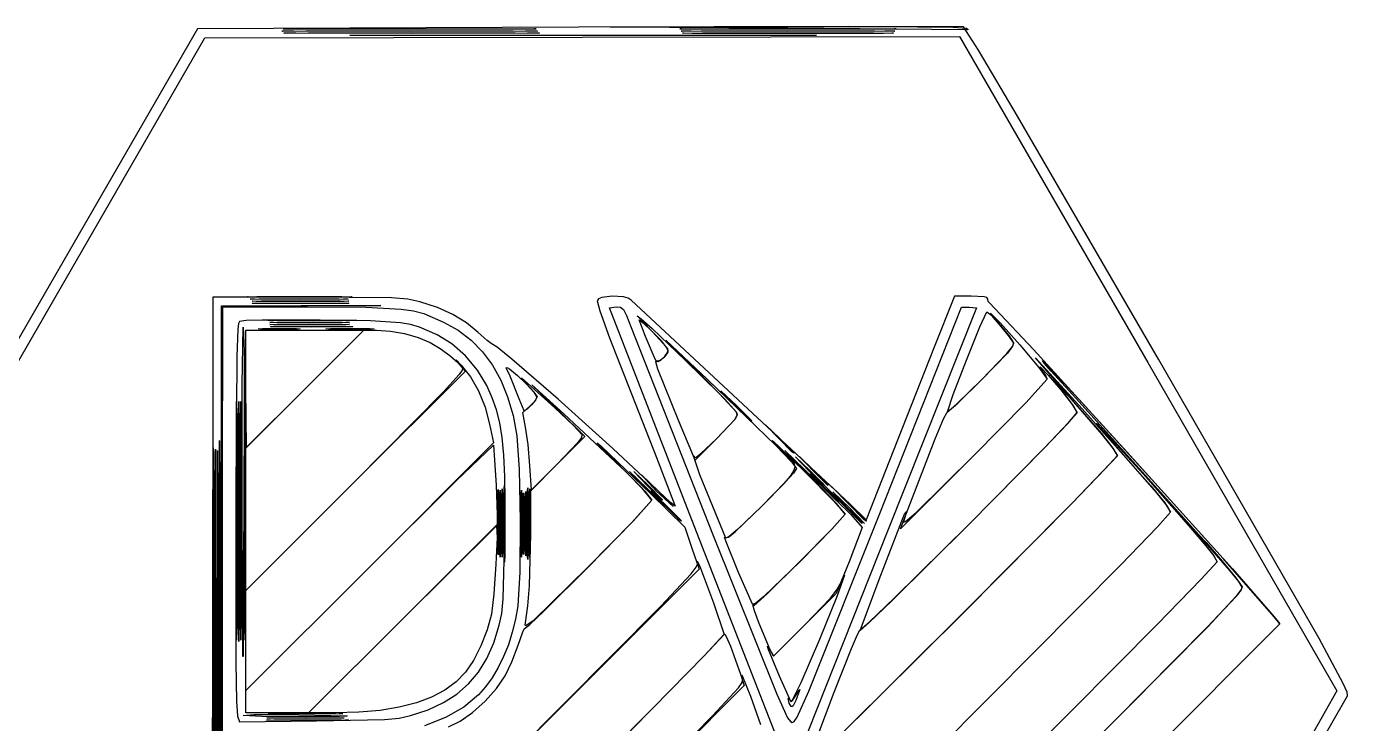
# Model space of a CAD drawing. Extents: x 0 to 635, y 0 to 635.
# Drawn here: x 211.9 to 431.2, y 256.8 to 372.5 of the extents above; entities that cross this region are included whole.
import ezdxf

# ---------------------------------------------------------------- set-up
doc = ezdxf.new("R2010")
doc.units = 0

msp = doc.modelspace()

# ---------------------------------------------------------------- linework, layer by layer
at = {"layer": 'Layer 1'}
for p, q in [((240.2992, 372.08007), (208.6968, 317.28617)), ((210.20259, 316.27806), (241.52669, 370.59276)), ((303.5586, 372.3417), (240.2992, 372.08007)), ((241.52669, 370.59276), (304.16459, 370.68196)), ((254.30836, 371.694791), (254.357697, 371.703092)), ((254.618014, 371.686958), (254.30836, 371.694791)), ((254.357697, 371.703092), (258.3213, 371.74)), ((254.526604, 372.046768), (254.575438, 372.055077)), ((254.83308, 372.038926), (254.526604, 372.046768)), ((254.575438, 372.055077), (258.4984, 372.092)), ((256.279025, 371.672888), (254.618014, 371.686958)), ((254.66096, 371.341836), (254.710297, 371.350134)), ((254.970614, 371.334002), (254.66096, 371.341836)), ((254.710297, 371.350134), (258.6739, 371.387)), ((256.47705, 372.024837), (254.83308, 372.038926)), ((256.631625, 371.319925), (254.970614, 371.334002)), ((275.5192, 371.645), (256.279025, 371.672888)), ((275.5199, 371.9969), (256.47705, 372.024837)), ((275.8718, 371.292), (256.631625, 371.319925)), ((258.3213, 371.74), (292.7171, 371.74)), ((258.3213, 371.74), (258.3213, 371.74)), ((258.4984, 372.092), (292.5414, 372.092)), ((258.4984, 372.092), (258.4984, 372.092)), ((258.6739, 371.387), (293.0697, 371.387)), ((258.6739, 371.387), (258.6739, 371.387)), ((265.608647, 370.990232), (265.708856, 370.99827)), ((266.164393, 370.982647), (265.608647, 370.990232)), ((265.708856, 370.99827), (272.99, 371.03399)), ((269.1796, 370.969019), (266.164393, 370.982647)), ((304.2711, 370.94199), (269.1796, 370.969019)), ((272.99, 371.03399), (272.9901, 371.034)), ((272.9901, 371.034), (335.7845, 371.03399)), ((294.759356, 371.672888), (275.5192, 371.645)), ((294.562712, 372.024837), (275.5199, 371.9969)), ((295.111953, 371.319925), (275.8718, 371.292)), ((292.5414, 372.092), (296.464332, 372.055077)), ((292.7171, 371.74), (296.680685, 371.703092)), ((293.0697, 371.387), (297.033281, 371.350134)), ((296.206683, 372.038926), (294.562712, 372.024837)), ((296.420365, 371.686958), (294.759356, 371.672888)), ((296.772961, 371.334002), (295.111953, 371.319925)), ((296.513161, 372.046768), (296.206683, 372.038926)), ((296.73002, 371.694791), (296.420365, 371.686958)), ((296.464332, 372.055077), (296.513161, 372.046768)), ((296.680685, 371.703092), (296.73002, 371.694791)), ((297.082616, 371.341836), (296.772961, 371.334002)), ((297.033281, 371.350134), (297.082616, 371.341836)), ((348.427254, 372.462702), (303.5586, 372.3417)), ((304.16459, 370.68196), (366.80249, 370.77116)), ((339.430893, 370.969015), (304.2711, 370.94199)), ((308.8568, 372.36297), (338.1374, 372.44277)), ((338.3138, 372.1805), (308.8568, 372.36297)), ((320.366277, 372.046215), (320.40802, 372.054609)), ((320.628294, 372.03829), (320.366277, 372.046215)), ((320.40802, 372.054609), (323.7618, 372.0919)), ((320.583921, 371.694247), (320.625161, 371.702652)), ((320.842759, 371.686315), (320.583921, 371.694247)), ((320.625161, 371.702652), (323.9383, 371.74)), ((322.033763, 372.02405), (320.628294, 372.03829)), ((320.800985, 371.34078), (320.841716, 371.349194)), ((321.05665, 371.332839), (320.800985, 371.34078)), ((320.841716, 371.349194), (324.1142, 371.3866)), ((322.231187, 371.672062), (320.842759, 371.686315)), ((322.42805, 371.318575), (321.05665, 371.332839)), ((338.3139, 371.9958), (322.033763, 372.02405)), ((338.314, 371.6438), (322.231187, 371.672062)), ((338.3135, 371.2903), (322.42805, 371.318575)), ((323.7618, 372.0919), (352.866, 372.0919)), ((323.7618, 372.0919), (323.7618, 372.0919)), ((323.9383, 371.74), (352.6897, 371.74)), ((323.9383, 371.74), (323.9383, 371.74)), ((324.1142, 371.3866), (352.5128, 371.3866)), ((324.1142, 371.3866), (324.1142, 371.3866)), ((335.7845, 371.03399), (342.975485, 370.998268)), ((338.1374, 372.44277), (359.834587, 372.411268)), ((354.198972, 371.318575), (338.3135, 371.2903)), ((368.12349, 371.91832), (338.31379, 372.18055)), ((338.31379, 372.18055), (338.3138, 372.1805)), ((354.59406, 372.024013), (338.3139, 371.9958)), ((354.396816, 371.672062), (338.314, 371.6438)), ((342.480509, 370.982644), (339.430893, 370.969015)), ((343.055405, 370.99023), (342.480509, 370.982644)), ((342.975485, 370.998268), (343.055405, 370.99023)), ((367.4707, 372.3862), (348.427254, 372.462702)), ((352.5128, 371.3866), (355.785298, 371.349194)), ((352.6897, 371.74), (356.002852, 371.702652)), ((352.866, 372.0919), (356.219802, 372.054567)), ((355.570369, 371.332839), (354.198972, 371.318575)), ((355.785251, 371.686315), (354.396816, 371.672062)), ((355.999531, 372.038246), (354.59406, 372.024013)), ((355.826032, 371.34078), (355.570369, 371.332839)), ((356.044091, 371.694247), (355.785251, 371.686315)), ((355.785298, 371.349194), (355.826032, 371.34078)), ((356.261547, 372.04617), (355.999531, 372.038246)), ((356.002852, 371.702652), (356.044091, 371.694247)), ((356.219802, 372.054567), (356.261547, 372.04617)), ((359.834587, 372.411268), (365.74272, 372.319462)), ((365.74272, 372.319462), (367.9471, 372.18055)), ((366.80249, 370.77116), (398.04139, 316.70696)), ((369.922495, 368.523359), (367.4707, 372.3862)), ((367.9471, 372.18055), (368.217196, 371.962454)), ((368.217196, 371.962454), (368.12349, 371.91832)), ((376.401237, 357.592275), (369.922495, 368.523359)), ((399.8382, 317.2532), (376.401237, 357.592275)), ((242.887, 327.554), (242.7979, 263.7915)), ((258.58614, 327.5547), (242.887, 327.554)), ((248.601263, 327.601842), (250.18399, 327.642)), ((248.727029, 327.584287), (248.601263, 327.601842)), ((249.425018, 327.568979), (248.727029, 327.584287)), ((249.035585, 327.248516), (250.56004, 327.289)), ((249.135708, 327.230812), (249.035585, 327.248516)), ((249.774558, 327.215369), (249.135708, 327.230812)), ((249.388711, 326.895497), (250.93603, 326.936)), ((249.468603, 326.877761), (249.388711, 326.895497)), ((257.35124, 327.5387), (249.425018, 327.568979)), ((250.082449, 326.862278), (249.468603, 326.877761)), ((257.17462, 327.18475), (249.774558, 327.215369)), ((257.35115, 326.83147), (250.082449, 326.862278)), ((250.18399, 327.642), (250.184, 327.642)), ((250.184, 327.642), (264.2951, 327.64218)), ((250.56, 327.289), (263.7892, 327.289)), ((250.56004, 327.289), (250.56, 327.289)), ((250.936, 326.936), (263.9888, 326.93581)), ((250.93603, 326.936), (250.936, 326.936)), ((264.574682, 327.215388), (257.17462, 327.18475)), ((264.685231, 326.862036), (257.35115, 326.83147)), ((265.211833, 327.569178), (257.35124, 327.5387)), ((272.504645, 327.44564), (258.58614, 327.5547)), ((263.7892, 327.289), (265.313655, 327.248537)), ((263.9888, 326.93581), (265.449728, 326.895234)), ((264.2951, 327.64218), (265.964555, 327.602063)), ((265.213532, 327.230834), (264.574682, 327.215388)), ((265.332046, 326.877499), (264.685231, 326.862036)), ((265.876726, 327.584504), (265.211833, 327.569178)), ((265.313655, 327.248537), (265.213532, 327.230834)), ((265.449728, 326.895234), (265.332046, 326.877499)), ((265.964555, 327.602063), (265.876726, 327.584504)), ((275.238941, 327.212019), (272.504645, 327.44564)), ((277.21654, 326.77252), (275.238941, 327.212019)), ((280.140565, 325.83972), (277.21654, 326.77252)), ((306.884772, 327.264311), (306.63048, 326.94041)), ((306.63048, 326.94041), (307.070141, 325.29582)), ((307.448746, 327.504676), (306.884772, 327.264311)), ((309.147301, 327.726355), (307.448746, 327.504676)), ((311.009268, 327.588559), (309.147301, 327.726355)), ((311.777507, 327.37958), (311.009268, 327.588559)), ((312.31777, 327.0744), (311.777507, 327.37958)), ((348.58687, 293.2496), (312.31777, 327.0744)), ((365.942, 327.731), (362.48972, 318.99975)), ((368.70825, 327.73024), (365.942, 327.731)), ((370.898371, 327.62611), (368.70825, 327.73024)), ((371.345074, 327.472533), (370.898371, 327.62611)), ((371.47477, 327.23047), (371.345074, 327.472533)), ((371.556611, 326.842971), (371.47477, 327.23047)), ((371.75336, 326.6131), (371.556611, 326.842971)), ((244.297, 263.525), (244.298, 326.1431)), ((244.298, 326.1431), (257.5272, 326.1501)), ((244.4764, 325.9589), (244.3858, 263.4333)), ((244.475, 263.525), (244.475, 325.967)), ((244.475, 325.967), (258.601, 325.967)), ((257.6164, 326.058), (244.4764, 325.9589)), ((249.388611, 326.542749), (250.93593, 326.5833)), ((249.468503, 326.52501), (249.388611, 326.542749)), ((250.082349, 326.509531), (249.468503, 326.52501)), ((257.35105, 326.47876), (250.082349, 326.509531)), ((250.9359, 326.5833), (263.9887, 326.5831)), ((250.93593, 326.5833), (250.9359, 326.5833)), ((264.685131, 326.509326), (257.35105, 326.47876)), ((257.5272, 326.1501), (270.7564, 326.1571)), ((270.7564, 326.1571), (257.6164, 326.058)), ((258.601, 325.967), (268.261655, 325.90318)), ((263.9887, 326.5831), (265.449628, 326.542524)), ((265.331946, 326.524789), (264.685131, 326.509326)), ((265.449628, 326.542524), (265.331946, 326.524789)), ((268.261655, 325.90318), (274.118563, 325.585309)), ((274.118563, 325.585309), (276.14739, 325.271847)), ((276.14739, 325.271847), (277.857414, 324.823765)), ((277.857414, 324.823765), (281.1639, 323.42893)), ((282.719523, 324.690997), (280.140565, 325.83972)), ((284.968521, 323.318463), (282.719523, 324.690997)), ((307.070141, 325.29582), (308.706518, 320.822226)), ((308.6802, 325.8054), (309.83271, 325.96627)), ((323.1441, 288.6233), (308.6802, 325.8054)), ((309.83271, 325.96627), (310.514396, 325.904005)), ((310.514396, 325.904005), (311.007679, 325.513596)), ((311.007679, 325.513596), (311.532392, 324.489627)), ((353.43557, 291.39408), (367.09237, 325.90148)), ((369.62147, 325.78988), (354.86277, 288.74818)), ((367.09237, 325.90148), (368.39599, 325.90148)), ((368.39599, 325.90148), (369.62147, 325.78988)), ((370.186923, 322.611695), (371.34653, 325.1371)), ((371.34653, 325.1371), (372.134643, 324.496596)), ((379.088982, 318.855293), (371.75336, 326.6131)), ((372.385472, 324.260215), (371.9579, 324.90789)), ((371.9579, 324.90789), (373.604023, 323.268113)), ((247.140878, 323.190528), (247.016119, 322.26972)), ((247.29714, 323.52164), (247.140878, 323.190528)), ((248.38285, 323.662126), (247.29714, 323.52164)), ((247.751921, 313.046875), (247.91437, 322.5606)), ((247.91437, 322.5606), (248.048752, 318.611913)), ((251.057199, 323.747364), (248.38285, 323.662126)), ((250.41552, 322.302975), (251.1067, 322.34931)), ((260.70274, 323.74421), (251.057199, 323.747364)), ((251.1067, 322.34931), (251.1067, 322.3492)), ((251.1067, 322.3492), (256.75115, 322.3485)), ((252.020893, 323.719976), (253.36005, 323.761)), ((252.726121, 323.6864), (252.020893, 323.719976)), ((252.319087, 323.366355), (253.55898, 323.408)), ((252.920118, 323.332243), (252.319087, 323.366355)), ((252.319087, 323.014355), (253.55898, 323.056)), ((252.920118, 322.980242), (252.319087, 323.014355)), ((252.454456, 322.661518), (253.735, 322.703)), ((252.538559, 322.643383), (252.454456, 322.661518)), ((253.075193, 322.627567), (252.538559, 322.643383)), ((259.46806, 323.65548), (252.726121, 323.6864)), ((258.93884, 323.30072), (252.920118, 323.332243)), ((258.93884, 322.94872), (252.920118, 322.980242)), ((259.29125, 322.59622), (253.075193, 322.627567)), ((253.36, 323.761), (265.3545, 323.76124)), ((253.36005, 323.761), (253.36, 323.761)), ((253.55898, 323.408), (253.559, 323.408)), ((253.55898, 323.056), (253.559, 323.056)), ((253.559, 323.408), (264.3187, 323.408)), ((253.559, 323.056), (264.3187, 323.056)), ((253.735, 322.703), (264.8475, 322.703)), ((253.735, 322.703), (253.735, 322.703)), ((256.75115, 322.3485), (257.360835, 322.30198)), ((264.957559, 323.332235), (258.93884, 323.30072)), ((264.957559, 322.980235), (258.93884, 322.94872)), ((265.5073, 322.627597), (259.29125, 322.59622)), ((266.144908, 323.686659), (259.46806, 323.65548)), ((269.058465, 323.61374), (260.70274, 323.74421)), ((261.625939, 322.304011), (262.378, 322.34921)), ((262.378, 322.34921), (268.90439, 322.34921)), ((262.378, 322.34921), (262.378, 322.34921)), ((264.3187, 323.408), (265.558589, 323.366347)), ((264.3187, 323.056), (265.558589, 323.014347)), ((264.8475, 322.703), (266.128038, 322.661552)), ((265.558589, 323.366347), (264.957559, 323.332235)), ((265.558589, 323.014347), (264.957559, 322.980235)), ((265.3545, 323.76124), (266.779685, 323.720265)), ((266.043934, 322.643418), (265.5073, 322.627597)), ((266.128038, 322.661552), (266.043934, 322.643418)), ((266.70772, 323.702323), (266.144908, 323.686659)), ((266.779685, 323.720265), (266.70772, 323.702323)), ((268.90439, 322.34921), (269.656456, 322.304019)), ((274.00225, 323.299737), (269.058465, 323.61374)), ((275.698692, 323.010746), (274.00225, 323.299737)), ((277.14698, 322.600074), (275.698692, 323.010746)), ((280.10554, 321.31262), (277.14698, 322.600074)), ((281.1639, 323.42893), (283.575043, 322.058117)), ((286.90267, 321.71423), (284.968521, 323.318463)), ((311.532392, 324.489627), (312.30837, 322.52668)), ((312.30837, 322.52668), (325.91827, 288.04268)), ((315.59461, 322.0272), (313.26722, 324.45338)), ((313.26722, 324.45338), (313.952672, 323.961252)), ((314.69112, 321.05365), (313.61983, 323.78773)), ((313.61983, 323.78773), (314.288086, 323.306051)), ((313.952672, 323.961252), (315.764732, 322.32879)), ((314.288086, 323.306051), (315.788674, 321.866733)), ((315.764732, 322.32879), (321.302895, 317.062634)), ((367.941705, 317.082129), (370.186923, 322.611695)), ((372.134643, 324.496596), (373.554601, 322.93073)), ((373.68072, 322.70303), (372.385472, 324.260215)), ((373.554601, 322.93073), (374.975267, 321.177049)), ((373.604023, 323.268113), (376.813289, 319.623652)), ((375.091228, 320.980004), (373.68072, 322.70303)), ((247.016119, 322.26972), (246.842911, 317.711201)), ((248.356, 312.385), (248.356, 322.086)), ((248.356, 322.086), (258.143, 322.086)), ((250.697448, 322.264902), (250.41552, 322.302975)), ((253.82398, 322.22938), (250.697448, 322.264902)), ((257.012171, 322.264021), (253.82398, 322.22938)), ((257.360835, 322.30198), (257.012171, 322.264021)), ((258.143, 322.086), (267.93, 322.086)), ((258.1479, 312.29922), (267.9398, 322.08644)), ((267.93, 322.086), (258.23342, 312.38461)), ((261.990499, 322.266992), (261.625939, 322.304011)), ((265.6412, 322.23279), (261.990499, 322.266992)), ((269.291896, 322.267), (265.6412, 322.23279)), ((267.9398, 322.08644), (270.05415, 322.08044)), ((269.656456, 322.304019), (269.291896, 322.267)), ((270.05415, 322.08044), (272.342832, 321.930638)), ((272.342832, 321.930638), (274.678146, 321.516809)), ((274.678146, 321.516809), (276.916502, 320.872068)), ((276.916502, 320.872068), (278.91431, 320.02953)), ((282.510903, 319.825652), (280.10554, 321.31262)), ((283.575043, 322.058117), (285.726472, 320.413108)), ((285.726472, 320.413108), (287.621047, 318.489462)), ((288.379751, 320.365049), (286.90267, 321.71423)), ((289.07396, 319.88373), (288.379751, 320.365049)), ((308.706518, 320.822226), (316.48665, 300.97131)), ((316.0935, 317.66532), (314.69112, 321.05365)), ((317.371701, 320.258495), (315.59461, 322.0272)), ((315.788674, 321.866733), (318.26177, 319.14244)), ((318.230817, 319.140329), (317.371701, 320.258495)), ((323.70352, 314.8129), (318.0296, 320.41988)), ((318.0296, 320.41988), (324.88617, 313.93264)), ((374.975267, 321.177049), (375.7655, 319.9731)), ((375.79591, 319.93359), (375.091228, 320.980004)), ((248.048752, 318.611913), (248.092582, 307.529142)), ((278.91431, 320.02953), (280.593982, 319.046486)), ((280.593982, 319.046486), (282.220033, 317.87894)), ((284.797559, 317.814008), (282.510903, 319.825652)), ((287.621047, 318.489462), (289.261628, 316.282741)), ((290.056031, 319.256075), (289.07396, 319.88373)), ((292.470877, 317.293984), (290.056031, 319.256075)), ((317.81229, 317.63267), (318.326251, 318.366966)), ((318.378953, 318.450599), (317.8219, 317.64313)), ((318.364351, 318.729656), (318.230817, 319.140329)), ((318.26177, 319.14244), (318.39772, 318.787383)), ((318.326251, 318.366966), (318.364351, 318.729656)), ((318.39772, 318.787383), (318.378953, 318.450599)), ((362.48972, 318.99975), (355.15625, 300.44455)), ((374.726117, 318.281041), (370.38564, 313.76485)), ((370.45626, 313.83549), (374.633525, 318.188659)), ((374.633525, 318.188659), (375.566637, 319.358673)), ((375.593302, 319.404912), (374.726117, 318.281041)), ((375.566637, 319.358673), (375.79591, 319.93359)), ((375.7655, 319.9731), (375.593302, 319.404912)), ((376.813289, 319.623652), (379.943345, 315.88681)), ((394.616619, 301.854014), (379.088982, 318.855293)), ((246.842911, 317.711201), (246.67432, 291.09184)), ((282.220033, 317.87894), (283.544984, 316.721842)), ((283.259483, 317.099491), (283.247332, 317.15958)), ((283.247332, 317.15958), (284.09965, 316.30109)), ((283.5863, 316.69591), (283.259483, 317.099491)), ((283.544984, 316.721842), (284.32136, 315.77014)), ((284.7736, 315.2907), (283.5863, 316.69591)), ((284.09965, 316.30109), (285.641445, 314.34303)), ((284.32136, 315.77014), (284.248594, 315.434942)), ((286.794803, 315.451966), (284.797559, 317.814008)), ((289.261628, 316.282741), (290.651074, 313.788507)), ((291.568696, 315.853875), (291.690342, 315.899299)), ((292.20934, 314.45103), (291.568696, 315.853875)), ((291.690342, 315.899299), (292.09377, 315.63972)), ((300.158498, 310.639091), (292.470877, 317.293984)), ((316.396744, 317.052401), (316.0935, 317.66533)), ((316.0935, 317.66533), (316.0935, 317.66532)), ((316.362069, 316.807097), (316.407666, 316.962979)), ((316.724656, 315.599578), (316.362069, 316.807097)), ((316.735932, 316.845033), (316.396744, 317.052401)), ((316.407666, 316.962979), (316.55855, 316.94502)), ((316.55855, 316.94502), (317.111099, 317.076302)), ((317.186004, 317.042263), (316.735932, 316.845033)), ((317.111099, 317.076302), (317.81229, 317.63267)), ((317.8219, 317.64313), (317.186004, 317.042263)), ((321.302895, 317.062634), (326.950145, 311.49445)), ((365.755317, 311.434773), (367.941705, 317.082129)), ((383.54328, 312.7097), (379.38869, 317.49985)), ((379.38869, 317.49985), (387.172071, 309.046837)), ((379.943345, 315.88681), (381.35184, 313.96989)), ((380.129345, 315.871176), (380.100127, 315.977342)), ((380.100127, 315.977342), (380.21006, 315.94677)), ((380.55938, 315.32963), (380.129345, 315.871176)), ((380.21006, 315.94677), (381.52952, 314.635265)), ((380.857386, 316.617762), (380.55603, 317.02687)), ((380.55603, 317.02687), (386.639625, 310.585879)), ((382.001371, 315.304314), (380.857386, 316.617762)), ((398.04139, 316.70696), (429.39369, 262.27006)), ((426.455564, 270.921429), (399.8382, 317.2532)), ((266.5648, 297.0793), (284.7736, 315.2907)), ((283.760988, 314.737066), (281.139698, 311.830675)), ((284.248594, 315.434942), (283.760988, 314.737066)), ((285.641445, 314.34303), (286.969814, 311.989251)), ((288.33193, 312.91381), (286.794803, 315.451966)), ((290.651074, 313.788507), (291.792245, 311.002319)), ((292.09377, 315.63972), (293.408119, 314.559739)), ((293.7098, 310.7094), (292.20934, 314.45103)), ((293.408119, 314.559739), (294.92057, 313.117156)), ((294.99909, 313.14424), (294.061193, 314.144124)), ((294.061193, 314.144124), (294.128875, 314.136163)), ((294.128875, 314.136163), (294.547489, 313.795424)), ((294.547489, 313.795424), (299.62896, 309.19201)), ((320.2304, 306.98194), (316.724656, 315.599578)), ((327.825589, 310.638365), (323.70352, 314.8129)), ((324.88617, 313.93264), (336.28217, 302.97184)), ((370.38564, 313.76485), (366.421141, 309.922601)), ((366.488337, 309.981587), (370.45626, 313.83549)), ((377.774256, 310.014251), (381.35313, 313.94791)), ((381.35184, 313.96989), (377.77811, 310.021936)), ((381.119965, 314.563481), (380.55938, 315.32963)), ((381.35313, 313.94791), (381.119965, 314.563481)), ((381.52952, 314.635265), (383.579176, 312.198148)), ((386.0908, 310.7838), (382.001371, 315.304314)), ((384.31497, 311.39501), (382.3386, 313.79633)), ((382.3386, 313.79633), (385.02137, 310.97411)), ((247.733, 290.4032), (247.751921, 313.046875)), ((248.35565, 312.38461), (248.356, 312.385)), ((248.44625, 302.68322), (248.35565, 312.38461)), ((248.356, 302.512), (258.1479, 312.29922)), ((258.23342, 312.38461), (248.44625, 302.68322)), ((281.139698, 311.830675), (266.50186, 297.01714)), ((286.969814, 311.989251), (288.04, 309.333232)), ((289.248431, 310.881385), (288.33193, 312.91381)), ((294.92057, 313.117156), (296.167806, 311.778848)), ((296.190825, 311.801953), (294.99909, 313.14424)), ((300.21413, 308.73082), (295.80441, 312.99792)), ((295.80441, 312.99792), (301.09607, 308.22654)), ((296.167806, 311.778848), (296.68651, 311.01169)), ((296.6865, 310.97592), (296.190825, 311.801953)), ((326.950145, 311.49445), (329.77492, 308.46378)), ((329.6614, 309.4743), (327.20142, 312.03193)), ((327.20142, 312.03193), (329.75906, 309.57195)), ((364.7722, 308.556), (365.755317, 311.434773)), ((390.467235, 304.792061), (383.54328, 312.7097)), ((383.579176, 312.198148), (385.464765, 309.746386)), ((385.710784, 309.523239), (384.31497, 311.39501)), ((246.788118, 308.436262), (246.802253, 309.969536)), ((246.802253, 309.969536), (246.810118, 310.249084)), ((246.810118, 310.249084), (246.81845, 310.193011)), ((246.81845, 310.193011), (246.85546, 306.4491)), ((247.141512, 308.391962), (247.155644, 309.950766)), ((247.155644, 309.950766), (247.16351, 310.241369)), ((247.16351, 310.241369), (247.171845, 310.195073)), ((247.171845, 310.195073), (247.2089, 306.4754)), ((247.49387, 308.435963), (247.508017, 309.969236)), ((247.508017, 309.969236), (247.515891, 310.248784)), ((247.515891, 310.248784), (247.524233, 310.192711)), ((247.524233, 310.192711), (247.5613, 306.4488)), ((248.199363, 308.195238), (248.213512, 309.737001)), ((248.213512, 309.737001), (248.221387, 310.024425)), ((248.221387, 310.024425), (248.22973, 309.978633)), ((248.22973, 309.978633), (248.2668, 306.2996)), ((288.04, 309.333232), (288.80725, 306.46845)), ((289.970514, 308.867951), (289.248431, 310.881385)), ((291.792245, 311.002319), (292.688, 307.91974)), ((294.52677, 308.68093), (293.7098, 310.7094)), ((293.7098, 310.7094), (293.7098, 310.7094)), ((294.3085, 308.4296), (295.4975, 309.47356)), ((295.750145, 309.691442), (295.025673, 308.987036)), ((295.4975, 309.47356), (296.337231, 310.345509)), ((296.402865, 310.473283), (295.750145, 309.691442)), ((296.337231, 310.345509), (296.6865, 310.97592)), ((296.68651, 311.01169), (296.402865, 310.473283)), ((299.62896, 309.19201), (302.667193, 306.306492)), ((309.256024, 302.464243), (300.158498, 310.639091)), ((329.76845, 308.47533), (327.825589, 310.638365)), ((331.845861, 307.256461), (329.6614, 309.4743)), ((329.6614, 309.4743), (329.6614, 309.4743)), ((329.75906, 309.57195), (332.3167, 307.01431)), ((364.73029, 308.4863), (366.488337, 309.981587)), ((366.421141, 309.922601), (365.215133, 308.844383)), ((369.16973, 301.27061), (377.774256, 310.014251)), ((377.77811, 310.021936), (369.18544, 301.27579)), ((385.02137, 310.97411), (390.360541, 304.911448)), ((385.464765, 309.746386), (386.29202, 308.39095)), ((386.29134, 308.3951), (385.710784, 309.523239)), ((406.144365, 288.592088), (386.0908, 310.7838)), ((386.639625, 310.585879), (399.219304, 296.781186)), ((246.76006, 290.5125), (246.788118, 308.436262)), ((247.1135, 290.3358), (247.141512, 308.391962)), ((247.4658, 290.5122), (247.49387, 308.435963)), ((248.092582, 307.529142), (247.90937, 269.8747)), ((248.1713, 290.3364), (248.199363, 308.195238)), ((290.517515, 306.712434), (289.970514, 308.867951)), ((292.688, 307.91974), (293.3412, 304.53633)), ((294.77433, 305.99743), (294.3085, 308.4296)), ((295.025673, 308.987036), (294.52677, 308.68093)), ((304.62385, 304.46372), (300.21413, 308.73082)), ((301.09607, 308.22654), (311.346029, 298.636511)), ((322.9106, 300.52086), (320.2304, 306.98194)), ((326.47578, 304.0736), (329.489406, 307.261188)), ((329.489324, 307.261419), (326.53507, 304.13299)), ((329.865074, 307.968842), (329.489324, 307.261419)), ((329.489406, 307.261188), (329.865108, 307.973713)), ((329.865108, 307.973713), (329.76845, 308.47533)), ((329.77492, 308.46378), (329.865074, 307.968842)), ((332.223114, 306.955466), (331.845861, 307.256461)), ((332.3167, 307.01431), (332.223114, 306.955466)), ((362.752822, 304.056897), (364.13236, 307.354024)), ((364.13236, 307.354024), (364.73029, 308.4863)), ((365.215133, 308.844383), (364.7722, 308.55599)), ((364.7722, 308.55599), (364.7722, 308.556)), ((384.750768, 306.607854), (386.29134, 308.3951)), ((386.29202, 308.39095), (384.872365, 306.740629)), ((387.172071, 309.046837), (398.55039, 296.27225)), ((246.85546, 306.4491), (246.85542, 274.3463)), ((247.2089, 306.4754), (247.2089, 274.1962)), ((247.5613, 306.4488), (247.56126, 274.346)), ((248.2668, 306.2996), (248.2668, 274.3732)), ((288.80725, 306.46845), (289.43997, 303.37474)), ((290.908776, 304.25376), (290.517515, 306.712434)), ((295.176034, 303.105224), (294.77433, 305.99743)), ((302.667193, 306.306492), (304.10605, 304.77903)), ((336.89297, 304.00634), (334.6101, 306.38759)), ((334.6101, 306.38759), (336.99135, 304.10473)), ((380.687675, 302.36423), (384.750768, 306.607854)), ((384.872365, 306.740629), (381.006964, 302.686725)), ((389.599556, 306.496347), (389.537089, 306.605097)), ((389.537089, 306.605097), (389.60419, 306.57247)), ((390.071956, 305.904046), (389.599556, 306.496347)), ((389.60419, 306.57247), (397.248591, 298.221301)), ((392.11794, 303.56556), (390.071956, 305.904046)), ((390.360541, 304.911448), (392.25567, 302.482363)), ((392.333906, 302.413437), (390.467235, 304.792061)), ((243.968791, 300.460625), (243.982468, 303.254373)), ((243.982468, 303.254373), (243.990079, 303.768833)), ((243.990079, 303.768833), (243.99814, 303.6752)), ((243.99814, 303.6752), (244.03395, 296.9225)), ((289.43997, 303.37474), (268.89797, 282.83274)), ((283.299612, 297.120837), (289.4404, 302.992)), ((289.4404, 302.992), (289.86406, 296.36273)), ((291.163635, 301.330855), (290.908776, 304.25376)), ((293.3412, 304.53633), (293.711624, 298.962836)), ((295.4877, 299.56702), (295.176034, 303.105224)), ((303.427314, 303.423853), (300.07059, 299.89372)), ((300.12593, 299.95265), (304.62385, 304.46372)), ((304.042606, 304.3021), (303.427314, 303.423853)), ((304.10605, 304.77903), (304.042606, 304.3021)), ((307.004087, 303.002809), (306.652468, 303.397569)), ((306.652468, 303.397569), (307.24769, 302.87653)), ((310.16496, 299.8616), (307.004087, 303.002809)), ((307.24769, 302.87653), (315.56012, 294.92404)), ((326.53507, 304.13299), (322.9106, 300.52086)), ((323.874179, 301.625807), (326.47578, 304.0736)), ((335.77656, 303.64779), (335.687101, 303.781557)), ((335.687101, 303.781557), (335.863597, 303.648991)), ((338.1149, 301.24481), (335.77656, 303.64779)), ((335.863597, 303.648991), (336.924649, 302.670078)), ((336.28217, 302.97184), (338.897961, 300.258012)), ((338.927943, 301.938127), (336.89297, 304.00634)), ((336.89297, 304.00634), (336.89297, 304.00634)), ((336.924649, 302.670078), (341.25036, 298.45364)), ((336.99135, 304.10473), (339.3726, 301.72348)), ((358.5365, 293.1638), (362.752822, 304.056897)), ((381.006964, 302.686725), (368.30032, 289.80725)), ((399.455429, 295.17777), (392.11794, 303.56556)), ((242.911029, 298.989863), (242.924657, 302.022099)), ((242.924657, 302.022099), (242.932242, 302.581017)), ((242.932242, 302.581017), (242.94028, 302.480298)), ((242.94028, 302.480298), (242.976, 295.1585)), ((243.263025, 298.749325), (243.276654, 301.790244)), ((243.276654, 301.790244), (243.28424, 302.357147)), ((243.28424, 302.357147), (243.292278, 302.266822)), ((243.292278, 302.266822), (243.328, 295.0104)), ((243.616025, 298.551963), (243.629654, 301.575853)), ((243.629654, 301.575853), (243.63724, 302.139583)), ((243.63724, 302.139583), (243.645278, 302.049767)), ((243.645278, 302.049767), (243.681, 294.834)), ((243.94165, 267.9344), (243.968791, 300.460625)), ((248.356, 290.693), (248.356, 302.512)), ((291.301431, 297.782644), (291.163635, 301.330855)), ((316.88266, 295.31463), (309.256024, 302.464243)), ((316.48665, 300.97131), (319.61669, 292.8657)), ((323.698434, 298.070182), (322.61321, 301.2105)), ((322.61321, 301.2105), (322.739555, 301.191877)), ((322.739555, 301.191877), (322.7921, 300.89592)), ((322.7921, 300.89592), (323.082765, 300.993991)), ((323.082765, 300.993991), (323.874179, 301.625807)), ((342.81128, 297.00519), (337.78419, 302.09607)), ((337.78419, 302.09607), (344.21994, 295.95127)), ((338.850931, 300.578987), (338.1149, 301.24481)), ((339.328822, 300.005843), (338.850931, 300.578987)), ((339.283342, 301.659604), (338.927943, 301.938127)), ((339.3726, 301.72348), (339.283342, 301.659604)), ((341.83111, 298.71441), (339.54825, 301.09566)), ((339.54825, 301.09566), (341.9295, 298.8128)), ((342.53741, 298.71467), (340.25455, 301.09592)), ((340.25455, 301.09592), (342.6358, 298.81306)), ((355.15625, 300.44455), (351.2751, 290.62059)), ((369.18544, 301.27579), (357.01864, 289.11279)), ((359.575352, 291.849983), (369.16973, 301.27061)), ((368.34565, 289.864479), (380.687675, 302.36423)), ((392.99411, 301.23689), (385.481035, 293.374663)), ((390.973676, 299.049919), (392.98626, 301.2712)), ((392.25567, 302.482363), (392.99411, 301.23689)), ((392.98626, 301.2712), (392.333906, 302.413437)), ((410.531051, 284.209728), (394.616619, 301.854014)), ((242.884, 263.701), (242.911029, 298.989863)), ((243.236, 263.525), (243.263025, 298.749325)), ((243.589, 263.525), (243.616025, 298.551963)), ((293.711624, 298.962836), (293.867994, 290.459491)), ((295.73524, 295.56877), (295.4877, 299.56702)), ((295.62802, 295.44158), (300.12593, 299.95265)), ((300.07059, 299.89372), (295.73524, 295.56877)), ((314.107624, 295.843696), (310.16496, 299.8616)), ((311.346029, 298.636511), (314.555498, 295.373807)), ((314.8459, 295.716), (312.03195, 298.62642)), ((312.03195, 298.62642), (314.94237, 295.81247)), ((315.02001, 296.24497), (312.73715, 298.62622)), ((312.73715, 298.62622), (315.1184, 296.34336)), ((339.230678, 298.37631), (337.924245, 296.905101)), ((338.726136, 297.848423), (339.315176, 298.739966)), ((338.897961, 300.258012), (339.72547, 299.12254)), ((339.72547, 299.12254), (339.230678, 298.37631)), ((339.315176, 298.739966), (339.499821, 299.425971)), ((339.499821, 299.425971), (339.328822, 300.005843)), ((341.25036, 298.45364), (345.903522, 293.741318)), ((344.21236, 296.33316), (341.83111, 298.71441)), ((341.83111, 298.71441), (341.83111, 298.71441)), ((341.9295, 298.8128), (343.997731, 296.777823)), ((344.30129, 295.89258), (342.01843, 298.27383)), ((342.01843, 298.27383), (344.39968, 295.99097)), ((344.91866, 296.33342), (342.53741, 298.71467)), ((342.53741, 298.71467), (342.53741, 298.71467)), ((342.6358, 298.81306), (344.704024, 296.778082)), ((385.488085, 293.393675), (390.973676, 299.049919)), ((397.248591, 298.221301), (407.19019, 286.96047)), ((244.03395, 296.9225), (244.03393, 238.7142)), ((248.356, 278.868), (266.5648, 297.0793)), ((266.50186, 297.01714), (248.35606, 278.87384)), ((268.803, 282.7377), (283.299612, 297.120837)), ((289.86406, 296.36273), (290.0973, 289.92389)), ((291.229265, 295.804969), (291.263547, 296.386297)), ((291.263547, 296.386297), (291.30542, 295.18706)), ((291.30319, 288.16601), (291.301431, 297.782644)), ((316.44201, 295.45148), (313.99022, 298.09731)), ((313.99022, 298.09731), (316.79478, 295.45148)), ((317.054991, 294.17672), (315.02001, 296.24497)), ((315.02001, 296.24497), (315.02001, 296.24497)), ((315.1184, 296.34336), (317.49965, 293.96211)), ((327.9884, 287.568), (323.698434, 298.070182)), ((337.924245, 296.905101), (333.94412, 292.8388)), ((334.04512, 292.9465), (337.683948, 296.651934)), ((337.683948, 296.651934), (338.726136, 297.848423)), ((346.361654, 293.306521), (342.81128, 297.00519)), ((343.997731, 296.777823), (344.276243, 296.42242)), ((347.30199, 293.24703), (344.13434, 296.51022)), ((344.13434, 296.51022), (347.39754, 293.34258)), ((344.276243, 296.42242), (344.21236, 296.33316)), ((344.704024, 296.778082), (344.982537, 296.42268)), ((344.982537, 296.42268), (344.91866, 296.33342)), ((348.36011, 293.24662), (345.54616, 296.15703)), ((345.54616, 296.15703), (348.45658, 293.34309)), ((398.55039, 296.27225), (400.855025, 293.424948)), ((399.219304, 296.781186), (412.08527, 282.47341)), ((242.976, 295.1585), (242.97599, 232.0113)), ((243.328, 295.0104), (243.328, 232.0396)), ((243.681, 294.834), (243.681, 232.2159)), ((290.13644, 290.15999), (290.168721, 295.12531)), ((290.168721, 295.12531), (290.203871, 295.652533)), ((290.203871, 295.652533), (290.24685, 294.67845)), ((290.24685, 294.67845), (290.24721, 285.859)), ((290.4895, 289.98342), (290.521883, 295.015465)), ((290.521883, 295.015465), (290.556941, 295.517967)), ((290.556941, 295.517967), (290.59976, 294.48134)), ((290.59976, 294.48134), (290.59976, 285.48551)), ((290.8427, 290.15988), (290.875217, 295.258569)), ((290.875217, 295.258569), (290.910192, 295.736259)), ((290.910192, 295.736259), (290.95281, 294.63697)), ((290.95281, 294.63697), (290.95246, 285.46475)), ((291.1976, 289.98358), (291.229265, 295.804969)), ((291.30542, 295.18706), (291.30542, 284.78016)), ((294.01656, 289.98333), (294.048943, 295.015375)), ((294.048943, 295.015375), (294.084001, 295.517877)), ((294.084001, 295.517877), (294.12682, 294.48125)), ((294.12682, 294.48125), (294.12682, 285.48542)), ((294.368, 289.983), (294.400827, 294.620379)), ((294.400827, 294.620379), (294.436352, 295.083467)), ((294.436352, 295.083467), (294.47972, 294.12814)), ((294.47972, 294.12814), (294.47972, 285.83786)), ((294.722, 289.983), (294.754584, 294.81771)), ((294.754584, 294.81771), (294.789867, 295.300507)), ((294.789867, 295.300507), (294.83297, 294.30453)), ((294.83297, 294.30453), (294.83297, 285.66148)), ((295.077, 289.983), (295.108996, 295.409719)), ((295.108996, 295.409719), (295.143644, 295.951633)), ((295.143644, 295.951633), (295.18597, 294.8337)), ((295.18597, 294.8337), (295.18597, 285.13231)), ((295.4282, 290.16001), (295.460712, 295.258699)), ((295.460712, 295.258699), (295.495686, 295.736389)), ((295.495686, 295.736389), (295.5383, 294.6371)), ((295.5383, 294.6371), (295.53795, 285.46488)), ((295.62202, 288.21454), (295.62802, 295.44158)), ((312.432718, 290.201037), (315.74337, 293.86217)), ((315.74457, 293.86164), (312.618711, 290.378154)), ((315.74337, 293.86217), (314.107624, 295.843696)), ((314.555498, 295.373807), (315.74457, 293.86164)), ((317.329411, 293.19888), (314.8459, 295.716)), ((314.8459, 295.716), (314.8459, 295.716)), ((314.94237, 295.81247), (317.85279, 292.90206)), ((318.0192, 292.89327), (315.55921, 295.45091)), ((315.55921, 295.45091), (318.11685, 292.99093)), ((315.56012, 294.92404), (321.20457, 289.42467)), ((319.24657, 292.80565), (316.44201, 295.45148)), ((316.44201, 295.45148), (316.44201, 295.45148)), ((316.79478, 295.45148), (319.24657, 292.80565)), ((318.813566, 293.494534), (316.88266, 295.31463)), ((317.410392, 293.89822), (317.054991, 294.17672)), ((317.49965, 293.96211), (317.410392, 293.89822)), ((344.21994, 295.95127), (348.765905, 291.476433)), ((346.336267, 293.824334), (344.30129, 295.89258)), ((344.30129, 295.89258), (344.30129, 295.89258)), ((344.39968, 295.99097), (346.78093, 293.60972)), ((348.19131, 292.629), (345.73952, 295.27483)), ((345.73952, 295.27483), (348.54408, 292.629)), ((346.69167, 293.545834), (346.336267, 293.824334)), ((401.232216, 292.916217), (399.455429, 295.17777)), ((317.750488, 292.853066), (317.329411, 293.19888)), ((317.85279, 292.90206), (317.750488, 292.853066)), ((320.203656, 290.675436), (318.0192, 292.89327)), ((318.0192, 292.89327), (318.0192, 292.89327)), ((318.11685, 292.99093), (320.67449, 290.43329)), ((319.61669, 292.8657), (318.813566, 293.494534)), ((329.568179, 288.638081), (334.04512, 292.9465)), ((333.94412, 292.8388), (329.92042, 289.025744)), ((345.903522, 293.741318), (347.83891, 291.57139)), ((347.83836, 291.56287), (346.361654, 293.306521)), ((346.78093, 293.60972), (346.69167, 293.545834)), ((350.56518, 289.98383), (347.30199, 293.24703)), ((347.30199, 293.24703), (347.30199, 293.24703)), ((347.39754, 293.34258), (350.213955, 290.55994)), ((350.99587, 289.98316), (348.19131, 292.629)), ((348.19131, 292.629), (348.19131, 292.629)), ((350.843621, 290.729491), (348.36011, 293.24662)), ((348.36011, 293.24662), (348.36011, 293.24662)), ((348.45658, 293.34309), (351.367, 290.43267)), ((348.54408, 292.629), (350.99587, 289.98316)), ((351.2751, 290.62059), (348.58687, 293.2496)), ((357.01864, 289.11279), (358.5365, 293.1638)), ((357.96504, 291.96988), (357.54873, 290.46271)), ((357.677145, 291.57853), (357.96504, 291.96988)), ((357.820333, 290.342146), (359.575352, 291.849983)), ((385.481035, 293.374663), (367.41771, 275.16719)), ((367.44956, 275.1984), (385.488085, 293.393675)), ((399.650333, 289.436179), (401.81351, 291.86346)), ((401.81359, 291.86298), (399.650413, 289.435707)), ((400.855025, 293.424948), (401.81359, 291.86298)), ((401.81351, 291.86346), (401.232216, 292.916217)), ((246.67432, 291.09184), (246.695135, 266.873127)), ((246.788032, 272.521292), (246.76002, 290.5125)), ((246.76002, 290.5125), (246.76006, 290.5125)), ((247.141512, 272.279626), (247.1135, 290.3358)), ((247.1135, 290.3358), (247.1135, 290.3358)), ((247.46586, 290.5122), (247.4658, 290.5122)), ((247.493872, 272.520993), (247.46586, 290.5122)), ((247.73345, 290.4032), (247.733, 290.4032)), ((247.819445, 271.175512), (247.73345, 290.4032)), ((248.199363, 272.47757), (248.1713, 290.3364)), ((248.1713, 290.3364), (248.1713, 290.3364)), ((248.35606, 278.87384), (248.356, 290.693)), ((274.2852, 274.1083), (289.9479, 289.6305)), ((290.0973, 289.92389), (274.4316, 274.25519)), ((289.9479, 289.6305), (290.045596, 287.694375)), ((290.169125, 285.258555), (290.1364, 290.15999)), ((290.1364, 290.15999), (290.13644, 290.15999)), ((290.521905, 284.951376), (290.4895, 289.98342)), ((290.4895, 289.98342), (290.4895, 289.98342)), ((290.84272, 290.15988), (290.8427, 290.15988)), ((290.87479, 284.997145), (290.84272, 290.15988)), ((291.229272, 284.162246), (291.1976, 289.98363)), ((291.1976, 289.98363), (291.1976, 289.98358)), ((293.867994, 290.459491), (293.795859, 281.945265)), ((294.048965, 284.951286), (294.01656, 289.98333)), ((294.01656, 289.98333), (294.01656, 289.98333)), ((294.400797, 285.345629), (294.368, 289.983)), ((294.368, 289.983), (294.368, 289.983)), ((294.75461, 285.148295), (294.722, 289.983)), ((294.722, 289.983), (294.722, 289.983)), ((295.109023, 284.55629), (295.077, 289.983)), ((295.077, 289.983), (295.077, 289.983)), ((295.42821, 290.16001), (295.4282, 290.16001)), ((295.460276, 284.997275), (295.42821, 290.16001)), ((312.618711, 290.378154), (305.11547, 282.74914)), ((305.155082, 282.762381), (312.432718, 290.201037)), ((320.580905, 290.374441), (320.203656, 290.675436)), ((320.67449, 290.43329), (320.580905, 290.374441)), ((341.788924, 262.209151), (353.43557, 291.39408)), ((345.610346, 289.088464), (347.83836, 291.56287)), ((347.83891, 291.57139), (345.629179, 289.109604)), ((348.765905, 291.476433), (350.65813, 289.34665)), ((350.213955, 290.55994), (350.604499, 290.09491)), ((350.604499, 290.09491), (350.56518, 289.98383)), ((351.264698, 290.383676), (350.843621, 290.729491)), ((351.367, 290.43267), (351.264698, 290.383676)), ((353.43516, 280.72414), (357.19023, 290.43244)), ((368.30032, 289.80725), (355.593687, 277.2319)), ((355.96872, 277.609114), (368.34565, 289.864479)), ((357.19023, 290.43244), (357.677145, 291.57853)), ((357.54873, 290.46271), (357.524637, 290.222624)), ((357.524637, 290.222624), (357.820333, 290.342146)), ((393.546198, 283.12821), (399.650333, 289.436179)), ((399.650413, 289.435707), (393.546277, 283.127737)), ((405.1983, 289.27736), (404.47962, 290.1593)), ((404.47962, 290.1593), (405.39779, 289.27736)), ((290.045596, 287.694375), (289.857051, 283.247475)), ((291.057164, 277.530619), (291.30319, 288.16601)), ((295.405326, 279.687947), (295.62202, 288.21454)), ((321.20457, 289.42467), (322.38115, 285.94215)), ((337.608, 251.602), (323.1441, 288.6233)), ((325.91827, 288.04268), (336.464358, 261.713317)), ((328.043167, 286.958732), (327.799687, 287.733059)), ((327.799687, 287.733059), (327.97627, 287.61254)), ((327.97627, 287.61254), (328.445636, 287.74487)), ((327.98847, 287.56804), (327.9884, 287.568)), ((328.559518, 287.871091), (327.98847, 287.56804)), ((328.445636, 287.74487), (329.568179, 288.638081)), ((329.92042, 289.025744), (328.559518, 287.871091)), ((354.86277, 288.74818), (340.10407, 251.70648)), ((340.25364, 283.63286), (345.610346, 289.088464)), ((345.629179, 289.109604), (340.31642, 283.69557)), ((350.65813, 289.34665), (348.49087, 283.64484)), ((407.74599, 286.29652), (405.1983, 289.27736)), ((405.39779, 289.27736), (407.70429, 286.858574)), ((411.649045, 282.207802), (406.144365, 288.592088)), ((290.204319, 284.800479), (290.169125, 285.258555)), ((290.24721, 285.859), (290.204319, 284.800479)), ((290.59976, 285.48551), (290.556966, 284.448877)), ((290.95246, 285.46475), (290.909719, 284.450125)), ((294.12682, 285.48542), (294.084026, 284.448787)), ((294.436318, 284.882538), (294.400797, 285.345629)), ((294.47972, 285.83786), (294.436318, 284.882538)), ((294.789897, 284.665502), (294.75461, 285.148295)), ((294.83297, 285.66148), (294.789897, 284.665502)), ((295.18597, 285.13231), (295.143673, 284.014377)), ((295.53795, 285.46488), (295.495208, 284.450255)), ((322.38115, 285.94215), (323.55773, 282.45962)), ((330.10808, 281.8695), (328.043167, 286.958732)), ((407.19019, 286.96047), (408.870625, 284.82895)), ((407.70429, 286.858574), (410.392324, 283.785471)), ((409.037722, 284.65331), (407.74599, 286.29652)), ((289.857051, 283.247475), (289.501049, 278.332012)), ((290.556966, 284.448877), (290.521905, 284.951376)), ((290.909719, 284.450125), (290.87479, 284.997145)), ((291.263556, 283.580922), (291.229272, 284.162246)), ((291.30542, 284.78016), (291.263556, 283.580922)), ((294.084026, 284.448787), (294.048965, 284.951286)), ((295.143673, 284.014377), (295.109023, 284.55629)), ((295.495208, 284.450255), (295.460276, 284.997275)), ((323.108533, 282.774482), (323.29484, 283.28061)), ((323.29484, 283.28061), (323.24064, 283.781036)), ((323.24064, 283.781036), (323.61469, 283.0698)), ((323.61469, 283.0698), (325.987056, 276.862844)), ((340.31642, 283.69557), (334.331032, 277.890051)), ((334.896925, 278.374584), (340.25364, 283.63286)), ((348.49087, 283.64484), (346.32116, 278.40286)), ((371.82741, 261.23226), (393.546198, 283.12821)), ((393.546277, 283.127737), (371.82749, 261.23178)), ((406.902703, 280.765281), (409.575, 283.65)), ((409.57144, 283.63292), (406.902926, 280.758268)), ((408.870625, 284.82895), (409.57144, 283.63292)), ((409.575, 283.65), (409.037722, 284.65331)), ((410.392324, 283.785471), (412.655, 281.011103)), ((419.02706, 274.5229), (410.531051, 284.209728)), ((268.89797, 282.83274), (248.35597, 262.29074)), ((248.356, 262.293), (268.803, 282.7377)), ((323.55773, 282.45962), (285.95683, 244.85872)), ((293.795859, 281.945265), (293.48077, 276.33913)), ((305.11547, 282.74914), (296.031082, 273.861226)), ((297.87484, 275.53897), (305.155082, 282.762381)), ((317.20929, 276.29946), (322.227781, 281.643548)), ((322.227781, 281.643548), (323.108533, 282.774482)), ((332.4412, 276.6431), (330.10808, 281.8695)), ((347.68814, 281.43287), (346.495251, 278.013594)), ((346.96892, 280.00895), (347.68814, 281.43287)), ((350.3087, 272.25878), (353.43516, 280.72414)), ((399.626625, 273.3155), (406.902703, 280.765281)), ((406.902926, 280.758268), (399.636903, 273.322946)), ((413.123338, 280.360907), (411.649045, 282.207802)), ((412.08527, 282.47341), (419.02773, 274.52317)), ((412.655, 281.011103), (413.68543, 279.48852)), ((248.356, 270.58), (248.356, 278.868)), ((295.131097, 276.378173), (295.405326, 279.687947)), ((345.350226, 277.645774), (346.42006, 279.010253)), ((346.42006, 279.010253), (346.96892, 280.00895)), ((412.692587, 277.90555), (413.523466, 278.987345)), ((413.532173, 279.006012), (412.729284, 277.946773)), ((413.6894, 279.4746), (413.123338, 280.360907)), ((413.523466, 278.987345), (413.6894, 279.4746)), ((413.68543, 279.48852), (413.532173, 279.006012)), ((285.92884, 244.82781), (317.20929, 276.29946)), ((289.501049, 278.332012), (289.09637, 274.9902)), ((290.809775, 275.057284), (291.057164, 277.530619)), ((293.48077, 276.33913), (293.096118, 274.128736)), ((294.7375, 273.55864), (295.131097, 276.378173)), ((325.987056, 276.862844), (327.73063, 271.6049)), ((332.621726, 276.609884), (332.4412, 276.6431)), ((332.4412, 276.6431), (332.4412, 276.6431)), ((332.49533, 276.52132), (332.617932, 276.54978)), ((332.73704, 275.539559), (332.49533, 276.52132)), ((332.617932, 276.54978), (332.66891, 276.3746)), ((332.979344, 276.79094), (332.621726, 276.609884)), ((332.66891, 276.3746), (334.896925, 278.374584)), ((334.331032, 277.890051), (332.979344, 276.79094)), ((346.32116, 278.40286), (341.11709, 273.20747)), ((341.14695, 273.2371), (345.350226, 277.645774)), ((346.495251, 278.013594), (343.55022, 270.780353)), ((355.593687, 277.2319), (351.72828, 273.507181)), ((351.861995, 273.670971), (355.96872, 277.609114)), ((407.902425, 272.790725), (412.692587, 277.90555)), ((412.729284, 277.946773), (408.003434, 272.891169)), ((246.85542, 274.3463), (246.818365, 270.691541)), ((247.2089, 274.1962), (247.171845, 270.476531)), ((247.56126, 274.346), (247.524205, 270.691241)), ((248.2668, 274.3732), (248.22973, 270.694181)), ((274.4316, 274.25519), (258.7659, 258.58649)), ((258.766, 258.587), (274.2852, 274.1092)), ((274.2852, 274.1092), (274.2852, 274.1083)), ((289.09637, 274.9902), (288.3774, 272.359144)), ((290.3989, 273.14161), (290.809775, 275.057284)), ((293.096118, 274.128736), (292.568775, 271.977683)), ((295.47261, 273.255721), (297.87484, 275.53897)), ((333.512851, 273.411161), (332.73704, 275.539559)), ((346.153785, 254.078258), (367.44956, 275.1984)), ((367.41771, 275.16719), (346.863148, 254.787453)), ((419.9288, 273.35033), (419.02706, 274.5229)), ((419.02773, 274.52317), (419.92947, 273.3506)), ((246.802164, 270.954007), (246.788032, 272.521292)), ((247.155644, 270.720832), (247.141512, 272.279626)), ((247.508004, 270.953707), (247.493872, 272.520993)), ((248.213512, 270.935812), (248.199363, 272.47757)), ((288.3774, 272.359144), (287.349786, 269.715176)), ((289.484928, 270.218883), (290.3989, 273.14161)), ((292.568775, 271.977683), (291.908826, 269.908816)), ((294.255181, 271.877774), (294.55637, 272.52357)), ((294.55637, 272.52357), (295.47261, 273.255721)), ((294.700002, 273.156797), (294.73717, 273.55863)), ((294.832843, 273.010925), (294.700002, 273.156797)), ((294.73717, 273.55863), (294.7375, 273.55864)), ((296.031082, 273.861226), (294.832843, 273.010925)), ((335.3864, 269.0315), (333.512851, 273.411161)), ((341.11709, 273.20747), (335.91301, 268.01204)), ((335.91724, 268.01613), (341.14695, 273.2371)), ((349.84336, 271.582001), (350.26034, 272.3114)), ((350.26034, 272.3114), (351.861995, 273.670971)), ((351.72828, 273.507181), (350.30862, 272.25885)), ((350.30862, 272.25885), (350.3087, 272.25878)), ((360.689, 214.10973), (419.9288, 273.35033)), ((419.92947, 273.3506), (360.68967, 214.11)), ((375.708, 249.238), (399.626625, 273.3155)), ((399.636903, 273.322946), (375.74944, 249.27922)), ((408.003434, 272.891169), (377.87323, 242.58292)), ((377.8735, 242.5828), (407.902425, 272.790725)), ((246.81003, 270.655527), (246.802164, 270.954007)), ((246.818365, 270.691541), (246.81003, 270.655527)), ((247.16351, 270.430232), (247.155644, 270.720832)), ((247.171845, 270.476531), (247.16351, 270.430232)), ((247.51587, 270.655227), (247.508004, 270.953707)), ((247.524205, 270.691241), (247.51587, 270.655227)), ((247.866802, 267.947455), (247.819445, 271.175512)), ((247.90937, 269.8747), (247.889045, 268.224565)), ((248.221387, 270.648388), (248.213512, 270.935812)), ((248.22973, 270.694181), (248.221387, 270.648388)), ((248.35597, 262.29074), (248.356, 270.58)), ((287.349786, 269.715176), (286.122029, 267.301603)), ((288.34214, 267.632344), (289.484928, 270.218883)), ((291.908826, 269.908816), (291.126356, 267.94498)), ((292.502625, 267.075724), (293.54999, 269.83286)), ((293.54999, 269.83286), (294.255181, 271.877774)), ((327.73063, 271.6049), (324.482074, 268.09687)), ((324.492696, 268.128477), (327.7507, 271.63907)), ((327.7507, 271.63907), (327.835478, 271.642061)), ((327.835478, 271.642061), (328.052605, 271.259746)), ((328.052605, 271.259746), (328.763709, 269.634331)), ((343.55022, 270.780353), (340.470736, 263.60272)), ((348.863391, 269.292016), (349.84336, 271.582001)), ((430.489192, 263.477675), (426.455564, 270.921429)), ((243.96873, 235.340016), (243.94163, 267.9344)), ((243.94163, 267.9344), (243.94165, 267.9344)), ((247.878118, 267.919644), (247.866802, 267.947455)), ((247.889045, 268.224565), (247.878118, 267.919644)), ((286.952957, 265.364091), (288.34214, 267.632344)), ((291.126356, 267.94498), (290.231451, 266.109019)), ((324.482074, 268.09687), (315.910785, 259.35827)), ((315.916625, 259.385439), (324.492696, 268.128477)), ((328.763709, 269.634331), (330.45195, 265.00628)), ((335.021801, 269.246373), (334.932663, 269.651565)), ((334.932663, 269.651565), (335.3294, 269.03389)), ((336.9097, 264.6718), (335.021801, 269.246373)), ((335.3294, 269.03389), (335.91724, 268.01613)), ((335.91301, 268.01204), (335.3864, 269.0315)), ((345.977249, 262.008419), (348.863391, 269.292016)), ((246.695135, 266.873127), (246.789964, 260.51306)), ((284.80263, 265.36173), (283.241087, 263.754104)), ((286.122029, 267.301603), (284.80263, 265.36173)), ((285.299799, 263.396225), (286.952957, 265.364091)), ((290.231451, 266.109019), (289.234195, 264.423777)), ((291.37876, 264.71758), (292.502625, 267.075724)), ((242.7979, 263.7915), (242.7088, 200.029)), ((242.911015, 228.343979), (242.88399, 263.7011)), ((242.88399, 263.7011), (242.884, 263.701)), ((243.263025, 228.300698), (243.236, 263.525)), ((243.236, 263.525), (243.236, 263.525)), ((243.589, 263.5249), (243.589, 263.525)), ((243.616025, 228.497938), (243.589, 263.5249)), ((244.2952, 200.9077), (244.2962, 263.5258)), ((244.3858, 263.4333), (244.2952, 200.9077)), ((244.2962, 263.5258), (244.297, 263.525)), ((244.475, 201.083), (244.475, 263.525)), ((283.241087, 263.754104), (281.369371, 262.368895)), ((283.365084, 261.710844), (285.299799, 263.396225)), ((289.234195, 264.423777), (288.144673, 262.912099)), ((289.947468, 262.645044), (291.37876, 264.71758)), ((331.04501, 263.13663), (294.55141, 226.64173)), ((330.099093, 262.746029), (330.693492, 263.646133)), ((330.45195, 265.00628), (331.04501, 263.13663)), ((330.62352, 264.761646), (330.67739, 264.92971)), ((330.74899, 264.10252), (330.62352, 264.761646)), ((330.67739, 264.92971), (332.095334, 261.369486)), ((330.693492, 263.646133), (330.74899, 264.10252)), ((338.87449, 260.35027), (336.9097, 264.6718)), ((336.9097, 264.6718), (336.9097, 264.6718)), ((340.470736, 263.60272), (338.87449, 260.35027)), ((431.12422, 262.018327), (430.489192, 263.477675)), ((248.356, 260.43932), (248.356, 262.293)), ((279.179424, 261.203577), (276.663189, 260.255626)), ((281.369371, 262.368895), (279.179424, 261.203577)), ((281.131233, 260.290049), (283.365084, 261.710844)), ((286.97297, 261.59683), (284.506524, 259.561954)), ((288.144673, 262.912099), (286.97297, 261.59683)), ((288.061193, 260.539641), (289.947468, 262.645044)), ((325.816065, 258.08562), (330.099093, 262.746029)), ((332.095334, 261.369486), (333.76215, 256.64716)), ((336.464358, 261.713317), (338.262628, 257.796282)), ((338.329724, 260.989751), (338.42332, 261.010386)), ((338.52764, 260.20293), (338.329724, 260.989751)), ((338.42332, 261.010386), (338.63652, 260.73933)), ((339.04501, 260.646593), (339.71018, 261.62127)), ((340.23842, 262.29074), (339.643961, 260.630855)), ((339.71018, 261.62127), (340.179444, 262.385118)), ((339.830944, 257.877488), (341.788924, 262.209151)), ((340.179444, 262.385118), (340.268885, 262.456192)), ((340.268885, 262.456192), (340.23842, 262.29074)), ((341.84131, 231.24766), (371.82741, 261.23226)), ((371.82749, 261.23178), (341.84139, 231.24718)), ((343.127442, 254.416862), (345.977249, 262.008419)), ((399.596, 206.375), (431.195, 261.4319)), ((429.39369, 262.27006), (420.302703, 246.082721)), ((431.195, 261.4319), (431.12422, 262.018327)), ((246.789964, 260.51306), (246.94044, 258.06714)), ((248.356, 258.586), (248.356, 260.43932)), ((270.619627, 259.001732), (267.076186, 258.690741)), ((273.812609, 259.52252), (270.619627, 259.001732)), ((276.663189, 260.255626), (273.812609, 259.52252)), ((275.6958, 258.17061), (278.580665, 259.115937)), ((278.580665, 259.115937), (281.131233, 260.290049)), ((284.506524, 259.561954), (281.501581, 257.831644)), ((285.968843, 258.651238), (288.061193, 260.539641)), ((315.910785, 259.35827), (289.846293, 233.215326)), ((289.853493, 233.23007), (315.916625, 259.385439)), ((338.848702, 259.660335), (338.52764, 260.20293)), ((338.52764, 260.20293), (338.52764, 260.20293)), ((338.63652, 260.73933), (338.823047, 260.571333)), ((338.823047, 260.571333), (339.04501, 260.646593)), ((339.0171, 259.632242), (338.848702, 259.660335)), ((339.200765, 259.778515), (339.0171, 259.632242)), ((339.643961, 260.630855), (339.200765, 259.778515)), ((246.94044, 258.06714), (247.30022, 257.12084)), ((247.30022, 257.12084), (260.08692, 257.25949)), ((247.8804, 258.14522), (249.749656, 258.305536)), ((251.021277, 257.980364), (247.8804, 258.14522)), ((247.8804, 258.14522), (247.8804, 258.14522)), ((253.561, 258.586), (248.356, 258.586)), ((249.749656, 258.305536), (254.47417, 258.31946)), ((258.3424, 257.95557), (251.021277, 257.980364)), ((251.749258, 257.397698), (253.0298, 257.43918)), ((251.833362, 257.379563), (251.749258, 257.397698)), ((251.830812, 257.749896), (253.03005, 257.79178)), ((252.412136, 257.715607), (251.830812, 257.749896)), ((252.369996, 257.363748), (251.833362, 257.379563)), ((252.047882, 258.45532), (253.20647, 258.49739)), ((252.609501, 258.420858), (252.047882, 258.45532)), ((258.58605, 257.3324), (252.369996, 257.363748)), ((258.23352, 257.68394), (252.412136, 257.715607)), ((258.23355, 258.38901), (252.609501, 258.420858)), ((253.0298, 257.43918), (264.1423, 257.43918)), ((253.0298, 257.43918), (253.0298, 257.43918)), ((253.03, 257.79178), (263.437, 257.79178)), ((253.03005, 257.79178), (253.03, 257.79178)), ((253.20644, 258.49739), (263.26064, 258.49739)), ((253.20647, 258.49739), (253.20644, 258.49739)), ((258.7659, 258.58649), (253.561, 258.586)), ((254.47417, 258.31946), (265.079624, 258.100934)), ((264.054909, 257.715622), (258.23352, 257.68394)), ((263.8576, 258.42085), (258.23355, 258.38901)), ((263.872714, 258.019683), (258.3424, 257.95557)), ((264.802107, 257.363778), (258.58605, 257.3324)), ((263.17423, 258.58702), (258.766, 258.587)), ((260.08692, 257.25949), (271.34302, 257.495444)), ((267.076186, 258.690741), (263.17423, 258.58702)), ((263.26064, 258.49739), (264.419222, 258.455312)), ((263.437, 257.79178), (264.636237, 257.749913)), ((264.419222, 258.455312), (263.8576, 258.42085)), ((265.017361, 258.058094), (263.872714, 258.019683)), ((264.636237, 257.749913), (264.054909, 257.715622)), ((264.1423, 257.43918), (265.422844, 257.397732)), ((265.338741, 257.379598), (264.802107, 257.363778)), ((265.183886, 258.078951), (265.017361, 258.058094)), ((265.079624, 258.100934), (265.183886, 258.078951)), ((265.422844, 257.397732), (265.338741, 257.379598)), ((271.34302, 257.495444), (273.818079, 257.745154)), ((273.818079, 257.745154), (275.69582, 258.1705)), ((275.69582, 258.1705), (275.6958, 258.17061)), ((281.501581, 257.831644), (278.016183, 256.433875)), ((281.954053, 256.264696), (283.91933, 257.2297)), ((283.91933, 257.2297), (285.968843, 258.651238)), ((294.53039, 226.62062), (325.816065, 258.08562)), ((338.262628, 257.796282), (338.715231, 257.150186)), ((338.715231, 257.150186), (339.03097, 256.99828)), ((339.03097, 256.99828), (339.352716, 257.165143)), ((339.352716, 257.165143), (339.830944, 257.877488))]:
    msp.add_line(p, q, dxfattribs=at)

doc.saveas('drawing.dxf')
